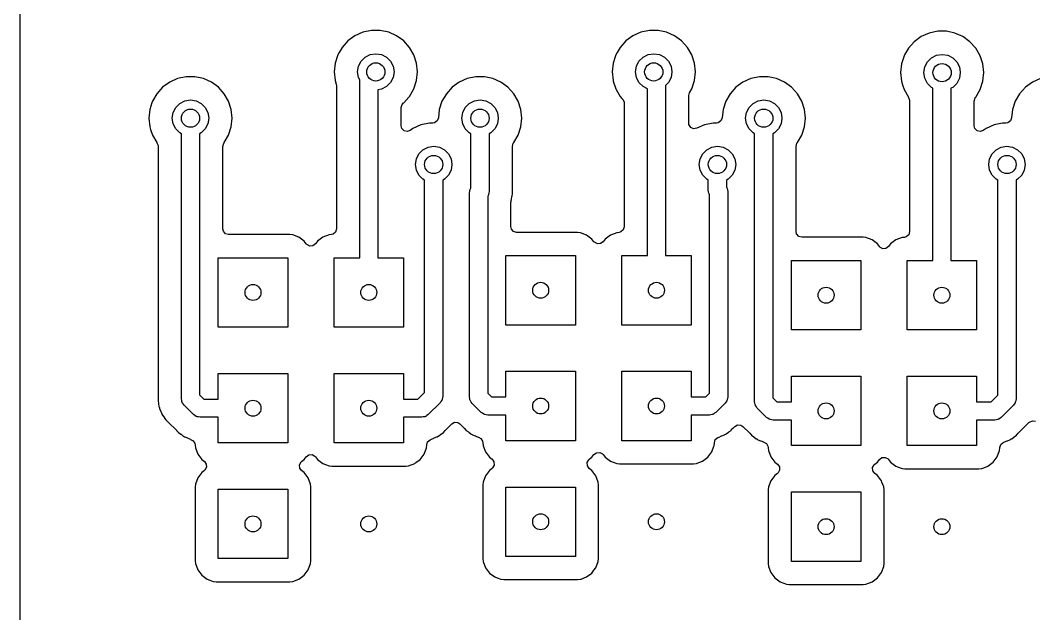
# Model space of a CAD drawing. Extents: x 4.21 to 6.19, y -6.99 to -5.01.
# Drawn here: x 4.213 to 5.088, y -5.898 to -5.385 of the extents above; entities that cross this region are included whole.
import ezdxf

# ---------------------------------------------------------------- set-up
doc = ezdxf.new("R2010")
doc.units = 0
doc.header["$MEASUREMENT"] = 0
doc.layers.add('BLACK', color=7, linetype='CONTINUOUS')

msp = doc.modelspace()

# ---------------------------------------------------------------- linework, layer by layer
at = {"layer": 'BLACK', "linetype": 'CONTINUOUS'}
for p, q in [((4.21297, -5.47), (4.21297, -5.20516)), ((4.50202, -5.39885), (4.49593, -5.40327)), ((4.50889, -5.3958), (4.50202, -5.39885)), ((4.51624, -5.39423), (4.50889, -5.3958)), ((4.52376, -5.39423), (4.51624, -5.39423)), ((4.53111, -5.3958), (4.52376, -5.39423)), ((4.53798, -5.39885), (4.53111, -5.3958)), ((4.54407, -5.40327), (4.53798, -5.39885)), ((4.74202, -5.39885), (4.73593, -5.40327)), ((4.74889, -5.3958), (4.74202, -5.39885)), ((4.75624, -5.39423), (4.74889, -5.3958)), ((4.76376, -5.39423), (4.75624, -5.39423)), ((4.77111, -5.3958), (4.76376, -5.39423)), ((4.77798, -5.39885), (4.77111, -5.3958)), ((4.78407, -5.40327), (4.77798, -5.39885)), ((4.99102, -5.39948), (4.98493, -5.4039)), ((4.99789, -5.39643), (4.99102, -5.39948)), ((5.00524, -5.39486), (4.99789, -5.39643)), ((5.01276, -5.39486), (5.00524, -5.39486)), ((5.02011, -5.39643), (5.01276, -5.39486)), ((5.02698, -5.39948), (5.02011, -5.39643)), ((5.03307, -5.4039), (5.02698, -5.39948)), ((4.49593, -5.40327), (4.4909, -5.40886)), ((4.5491, -5.40886), (4.54407, -5.40327)), ((4.73593, -5.40327), (4.7309, -5.40886)), ((4.7891, -5.40886), (4.78407, -5.40327)), ((4.98493, -5.4039), (4.9799, -5.40949)), ((5.0381, -5.40949), (5.03307, -5.4039)), ((4.48694, -5.416), (4.48482, -5.42252)), ((4.48714, -5.41537), (4.48694, -5.416)), ((4.48836, -5.41327), (4.48714, -5.41537)), ((4.4909, -5.40886), (4.48836, -5.41327)), ((4.4909, -5.40886), (4.4909, -5.40886)), ((4.51074, -5.41726), (4.51513, -5.41502)), ((4.51513, -5.41502), (4.52, -5.41425)), ((4.52, -5.41425), (4.52487, -5.41502)), ((4.52487, -5.41502), (4.52926, -5.41726)), ((4.55286, -5.41537), (4.5491, -5.40886)), ((4.5491, -5.40886), (4.5491, -5.40886)), ((4.5491, -5.40886), (4.5491, -5.40886)), ((4.55518, -5.42252), (4.55286, -5.41537)), ((4.72694, -5.416), (4.72482, -5.42252)), ((4.72714, -5.41537), (4.72694, -5.416)), ((4.72836, -5.41327), (4.72714, -5.41537)), ((4.7309, -5.40886), (4.72836, -5.41327)), ((4.7309, -5.40886), (4.7309, -5.40886)), ((4.75074, -5.41726), (4.75513, -5.41502)), ((4.75513, -5.41502), (4.76, -5.41425)), ((4.76, -5.41425), (4.76487, -5.41502)), ((4.76487, -5.41502), (4.76926, -5.41726)), ((4.79286, -5.41537), (4.7891, -5.40886)), ((4.7891, -5.40886), (4.7891, -5.40886)), ((4.7891, -5.40886), (4.7891, -5.40886)), ((4.79518, -5.42252), (4.79286, -5.41537)), ((4.97614, -5.416), (4.97382, -5.42315)), ((4.97651, -5.41537), (4.97614, -5.416)), ((4.97614, -5.416), (4.97614, -5.416)), ((4.9799, -5.40949), (4.97651, -5.41537)), ((4.9799, -5.40949), (4.9799, -5.40949)), ((4.99974, -5.41789), (5.00413, -5.41565)), ((5.00413, -5.41565), (5.009, -5.41488)), ((5.009, -5.41488), (5.01387, -5.41565)), ((5.01387, -5.41565), (5.01826, -5.41789)), ((5.04186, -5.416), (5.0381, -5.40949)), ((5.0381, -5.40949), (5.0381, -5.40949)), ((5.0381, -5.40949), (5.0381, -5.40949)), ((5.04418, -5.42315), (5.04186, -5.416)), ((4.48482, -5.42252), (4.48404, -5.43)), ((4.50425, -5.43), (4.50502, -5.42513)), ((4.50502, -5.42513), (4.50726, -5.42074)), ((4.50726, -5.42074), (4.51074, -5.41726)), ((4.52926, -5.41726), (4.53274, -5.42074)), ((4.53274, -5.42074), (4.53498, -5.42513)), ((4.53498, -5.42513), (4.53575, -5.43)), ((4.55596, -5.43), (4.55518, -5.42252)), ((4.72482, -5.42252), (4.72404, -5.43)), ((4.74425, -5.43), (4.74502, -5.42513)), ((4.74502, -5.42513), (4.74726, -5.42074)), ((4.74726, -5.42074), (4.75074, -5.41726)), ((4.76926, -5.41726), (4.77274, -5.42074)), ((4.77274, -5.42074), (4.77498, -5.42513)), ((4.77498, -5.42513), (4.77575, -5.43)), ((4.79596, -5.43), (4.79518, -5.42252)), ((4.97382, -5.42315), (4.97304, -5.43063)), ((4.99325, -5.43063), (4.99402, -5.42576)), ((4.99402, -5.42576), (4.99626, -5.42137)), ((4.99626, -5.42137), (4.99974, -5.41789)), ((5.01826, -5.41789), (5.02174, -5.42137)), ((5.02174, -5.42137), (5.02398, -5.42576)), ((5.02398, -5.42576), (5.02475, -5.43063)), ((5.04496, -5.43063), (5.04418, -5.42315)), ((4.35624, -5.43423), (4.34889, -5.4358)), ((4.36376, -5.43423), (4.35624, -5.43423)), ((4.37111, -5.4358), (4.36376, -5.43423)), ((4.48404, -5.43), (4.48482, -5.43748)), ((4.50502, -5.43487), (4.50425, -5.43)), ((4.53575, -5.43), (4.53498, -5.43487)), ((4.55518, -5.43748), (4.55596, -5.43)), ((4.60624, -5.43423), (4.59889, -5.4358)), ((4.61376, -5.43423), (4.60624, -5.43423)), ((4.62111, -5.4358), (4.61376, -5.43423)), ((4.72404, -5.43), (4.72482, -5.43748)), ((4.74502, -5.43487), (4.74425, -5.43)), ((4.77575, -5.43), (4.77498, -5.43487)), ((4.79518, -5.43748), (4.79596, -5.43)), ((4.85124, -5.43423), (4.84389, -5.4358)), ((4.85876, -5.43423), (4.85124, -5.43423)), ((4.86611, -5.4358), (4.85876, -5.43423)), ((4.97304, -5.43063), (4.97382, -5.43811)), ((4.99402, -5.4355), (4.99325, -5.43063)), ((5.02475, -5.43063), (5.02398, -5.4355)), ((5.04418, -5.43811), (5.04496, -5.43063)), ((4.33593, -5.44327), (4.3309, -5.44886)), ((4.34202, -5.43885), (4.33593, -5.44327)), ((4.34889, -5.4358), (4.34202, -5.43885)), ((4.37798, -5.43885), (4.37111, -5.4358)), ((4.38407, -5.44327), (4.37798, -5.43885)), ((4.3891, -5.44886), (4.38407, -5.44327)), ((4.48482, -5.43748), (4.4858, -5.44049)), ((4.4858, -5.44049), (4.48604, -5.44202)), ((4.48604, -5.44202), (4.48604, -5.56569)), ((4.50606, -5.43691), (4.50502, -5.43487)), ((4.50606, -5.5906), (4.50606, -5.43691)), ((4.52926, -5.44274), (4.52487, -5.44498)), ((4.53274, -5.43926), (4.52926, -5.44274)), ((4.53498, -5.43487), (4.53274, -5.43926)), ((4.55286, -5.44463), (4.55518, -5.43748)), ((4.58593, -5.44327), (4.5809, -5.44886)), ((4.59202, -5.43885), (4.58593, -5.44327)), ((4.59889, -5.4358), (4.59202, -5.43885)), ((4.62798, -5.43885), (4.62111, -5.4358)), ((4.63407, -5.44327), (4.62798, -5.43885)), ((4.6391, -5.44886), (4.63407, -5.44327)), ((4.72482, -5.43748), (4.72503, -5.43811)), ((4.72503, -5.43811), (4.72714, -5.44463)), ((4.74726, -5.43926), (4.74502, -5.43487)), ((4.75074, -5.44274), (4.74726, -5.43926)), ((4.75449, -5.44465), (4.75074, -5.44274)), ((4.77274, -5.43926), (4.77024, -5.44176)), ((4.77024, -5.44176), (4.77024, -5.58871)), ((4.77498, -5.43487), (4.77274, -5.43926)), ((4.79286, -5.44463), (4.79518, -5.43748)), ((4.83093, -5.44327), (4.8259, -5.44886)), ((4.83702, -5.43885), (4.83093, -5.44327)), ((4.84389, -5.4358), (4.83702, -5.43885)), ((4.87298, -5.43885), (4.86611, -5.4358)), ((4.87907, -5.44327), (4.87298, -5.43885)), ((4.8841, -5.44886), (4.87907, -5.44327)), ((4.97382, -5.43811), (4.97484, -5.44124)), ((4.97484, -5.44124), (4.97614, -5.44526)), ((4.99626, -5.43989), (4.99402, -5.4355)), ((4.99974, -5.44337), (4.99626, -5.43989)), ((5.00094, -5.44398), (4.99974, -5.44337)), ((5.01826, -5.44337), (5.01669, -5.44417)), ((5.02174, -5.43989), (5.01826, -5.44337)), ((5.02398, -5.4355), (5.02174, -5.43989)), ((5.04186, -5.44526), (5.04418, -5.43811)), ((5.08093, -5.44327), (5.0759, -5.44886)), ((5.08702, -5.43885), (5.08093, -5.44327)), ((5.09389, -5.4358), (5.08702, -5.43885)), ((4.3309, -5.44886), (4.32724, -5.45521)), ((4.3309, -5.44886), (4.3309, -5.44886)), ((4.39286, -5.45537), (4.3891, -5.44886)), ((4.3891, -5.44886), (4.3891, -5.44886)), ((4.3891, -5.44886), (4.3891, -5.44886)), ((4.52487, -5.44498), (4.52181, -5.44546)), ((4.52181, -5.44546), (4.52181, -5.5906)), ((4.54407, -5.45673), (4.54844, -5.45187)), ((4.54844, -5.45187), (4.5491, -5.45114)), ((4.5491, -5.45114), (4.55286, -5.44463)), ((4.5491, -5.45114), (4.5491, -5.45114)), ((4.5491, -5.45114), (4.5491, -5.45114)), ((4.5809, -5.44886), (4.57714, -5.45537)), ((4.5809, -5.44886), (4.5809, -5.44886)), ((4.64286, -5.45537), (4.6391, -5.44886)), ((4.6391, -5.44886), (4.6391, -5.44886)), ((4.6391, -5.44886), (4.6391, -5.44886)), ((4.72714, -5.44463), (4.72751, -5.44526)), ((4.72751, -5.44526), (4.7309, -5.45114)), ((4.7309, -5.45114), (4.73249, -5.4529)), ((4.75449, -5.58871), (4.75449, -5.44465)), ((4.79026, -5.45046), (4.79092, -5.44798)), ((4.79026, -5.47423), (4.79026, -5.45046)), ((4.79092, -5.44798), (4.79286, -5.44463)), ((4.79286, -5.44463), (4.79286, -5.44463)), ((4.79286, -5.44463), (4.79286, -5.44463)), ((4.8259, -5.44886), (4.82214, -5.45537)), ((4.8259, -5.44886), (4.8259, -5.44886)), ((4.88786, -5.45537), (4.8841, -5.44886)), ((4.8841, -5.44886), (4.8841, -5.44886)), ((4.8841, -5.44886), (4.8841, -5.44886)), ((4.97614, -5.44526), (4.97614, -5.44526)), ((4.97614, -5.44526), (4.9799, -5.45177)), ((4.9799, -5.45177), (4.97998, -5.45187)), ((4.97998, -5.45187), (4.98, -5.45194)), ((4.98, -5.45194), (4.98003, -5.45199)), ((4.98003, -5.45199), (4.98002, -5.452)), ((4.98002, -5.452), (4.98092, -5.4545)), ((5.00094, -5.59296), (5.00094, -5.44398)), ((5.01669, -5.44417), (5.01669, -5.59296)), ((5.0375, -5.45253), (5.03799, -5.45189)), ((5.03799, -5.45189), (5.0381, -5.45177)), ((5.0381, -5.45177), (5.04186, -5.44526)), ((5.0759, -5.44886), (5.07214, -5.45537)), ((5.0759, -5.44886), (5.0759, -5.44886)), ((4.3267, -5.45673), (4.32482, -5.46252)), ((4.32714, -5.45537), (4.3267, -5.45673)), ((4.32724, -5.45521), (4.32714, -5.45537)), ((4.34502, -5.46513), (4.34726, -5.46074)), ((4.34726, -5.46074), (4.35074, -5.45726)), ((4.35074, -5.45726), (4.35513, -5.45502)), ((4.35513, -5.45502), (4.36, -5.45425)), ((4.36, -5.45425), (4.36487, -5.45502)), ((4.36487, -5.45502), (4.36926, -5.45726)), ((4.36926, -5.45726), (4.37274, -5.46074)), ((4.37274, -5.46074), (4.37498, -5.46513)), ((4.39518, -5.46252), (4.39286, -5.45537)), ((4.54183, -5.46088), (4.54262, -5.4582)), ((4.54183, -5.47652), (4.54183, -5.46088)), ((4.54262, -5.4582), (4.54388, -5.45686)), ((4.54388, -5.45686), (4.54407, -5.45673)), ((4.57714, -5.45537), (4.57482, -5.46252)), ((4.57714, -5.45537), (4.57714, -5.45537)), ((4.57714, -5.45537), (4.57714, -5.45537)), ((4.59502, -5.46513), (4.59726, -5.46074)), ((4.59726, -5.46074), (4.60074, -5.45726)), ((4.60074, -5.45726), (4.60513, -5.45502)), ((4.60513, -5.45502), (4.61, -5.45425)), ((4.61, -5.45425), (4.61487, -5.45502)), ((4.61487, -5.45502), (4.61926, -5.45726)), ((4.61926, -5.45726), (4.62274, -5.46074)), ((4.62274, -5.46074), (4.62498, -5.46513)), ((4.64518, -5.46252), (4.64286, -5.45537)), ((4.73249, -5.4529), (4.73304, -5.45351)), ((4.73304, -5.45351), (4.73319, -5.45368)), ((4.73319, -5.45368), (4.7344, -5.4562)), ((4.7344, -5.4562), (4.73447, -5.457)), ((4.73447, -5.457), (4.73447, -5.5638)), ((4.82214, -5.45537), (4.81982, -5.46252)), ((4.82214, -5.45537), (4.82214, -5.45537)), ((4.82214, -5.45537), (4.82214, -5.45537)), ((4.84002, -5.46513), (4.84226, -5.46074)), ((4.84226, -5.46074), (4.84574, -5.45726)), ((4.84574, -5.45726), (4.85013, -5.45502)), ((4.85013, -5.45502), (4.855, -5.45425)), ((4.855, -5.45425), (4.85987, -5.45502)), ((4.85987, -5.45502), (4.86426, -5.45726)), ((4.86426, -5.45726), (4.86774, -5.46074)), ((4.86774, -5.46074), (4.86998, -5.46513)), ((4.89018, -5.46252), (4.88786, -5.45537)), ((4.98092, -5.4545), (4.98093, -5.45479)), ((4.98093, -5.45479), (4.98093, -5.56805)), ((5.03671, -5.45521), (5.0375, -5.45253)), ((5.03671, -5.4766), (5.03671, -5.45521)), ((5.07214, -5.45537), (5.06982, -5.46252)), ((5.07214, -5.45537), (5.07214, -5.45537)), ((5.07214, -5.45537), (5.07214, -5.45537)), ((4.32482, -5.46252), (4.32404, -5.47)), ((4.34425, -5.47), (4.34502, -5.46513)), ((4.37498, -5.46513), (4.37575, -5.47)), ((4.39596, -5.47), (4.39518, -5.46252)), ((4.57482, -5.46252), (4.57406, -5.46979)), ((4.59425, -5.47), (4.59502, -5.46513)), ((4.62498, -5.46513), (4.62575, -5.47)), ((4.64596, -5.47), (4.64518, -5.46252)), ((4.81959, -5.46469), (4.81906, -5.46979)), ((4.81982, -5.46252), (4.81959, -5.46469)), ((4.83925, -5.47), (4.84002, -5.46513)), ((4.86998, -5.46513), (4.87075, -5.47)), ((4.89096, -5.47), (4.89018, -5.46252)), ((5.06982, -5.46252), (5.06906, -5.46979)), ((4.21297, -6.12867), (4.21297, -5.47)), ((4.32404, -5.47), (4.32482, -5.47748)), ((4.32482, -5.47748), (4.32555, -5.47971)), ((4.34502, -5.47487), (4.34425, -5.47)), ((4.34726, -5.47926), (4.34502, -5.47487)), ((4.37498, -5.47487), (4.37274, -5.47926)), ((4.37575, -5.47), (4.37498, -5.47487)), ((4.39286, -5.48463), (4.39518, -5.47748)), ((4.39518, -5.47748), (4.39596, -5.47)), ((4.5424, -5.47883), (4.54183, -5.47652)), ((4.55889, -5.4758), (4.55202, -5.47885)), ((4.56624, -5.47423), (4.55889, -5.4758)), ((4.56912, -5.47423), (4.56624, -5.47423)), ((4.5707, -5.47397), (4.56912, -5.47423)), ((4.57299, -5.47238), (4.5707, -5.47397)), ((4.57406, -5.46979), (4.57299, -5.47238)), ((4.59502, -5.47487), (4.59425, -5.47)), ((4.59726, -5.47926), (4.59502, -5.47487)), ((4.62498, -5.47487), (4.62274, -5.47926)), ((4.62575, -5.47), (4.62498, -5.47487)), ((4.64286, -5.48463), (4.64518, -5.47748)), ((4.64518, -5.47748), (4.64596, -5.47)), ((4.79044, -5.47558), (4.79026, -5.47423)), ((4.79193, -5.47794), (4.79044, -5.47558)), ((4.79446, -5.47913), (4.79193, -5.47794)), ((4.80389, -5.4758), (4.79723, -5.47876)), ((4.81124, -5.47423), (4.80389, -5.4758)), ((4.81412, -5.47423), (4.81124, -5.47423)), ((4.8157, -5.47397), (4.81412, -5.47423)), ((4.81799, -5.47238), (4.8157, -5.47397)), ((4.81906, -5.46979), (4.81799, -5.47238)), ((4.84002, -5.47487), (4.83925, -5.47)), ((4.84226, -5.47926), (4.84002, -5.47487)), ((4.86998, -5.47487), (4.86774, -5.47926)), ((4.87075, -5.47), (4.86998, -5.47487)), ((4.88786, -5.48463), (4.89018, -5.47748)), ((4.89018, -5.47748), (4.89096, -5.47)), ((5.03729, -5.47892), (5.03671, -5.4766)), ((5.05389, -5.4758), (5.04702, -5.47885)), ((5.06124, -5.47423), (5.05389, -5.4758)), ((5.06412, -5.47423), (5.06124, -5.47423)), ((5.0657, -5.47397), (5.06412, -5.47423)), ((5.06799, -5.47238), (5.0657, -5.47397)), ((5.06906, -5.46979), (5.06799, -5.47238)), ((4.32555, -5.47971), (4.32714, -5.48463)), ((4.32714, -5.48463), (4.32715, -5.48463)), ((4.32715, -5.48463), (4.3309, -5.49114)), ((4.35074, -5.48274), (4.34726, -5.47926)), ((4.35213, -5.48344), (4.35074, -5.48274)), ((4.35213, -5.49227), (4.35213, -5.48344)), ((4.36926, -5.48274), (4.36787, -5.48344)), ((4.36787, -5.48344), (4.36787, -5.49227)), ((4.37274, -5.47926), (4.36926, -5.48274)), ((4.3891, -5.49114), (4.39286, -5.48463)), ((4.54435, -5.48084), (4.5424, -5.47883)), ((4.54707, -5.48147), (4.54435, -5.48084)), ((4.54971, -5.48053), (4.54707, -5.48147)), ((4.55202, -5.47885), (4.54971, -5.48053)), ((4.60074, -5.48274), (4.59726, -5.47926)), ((4.60213, -5.48344), (4.60074, -5.48274)), ((4.60213, -5.49227), (4.60213, -5.48344)), ((4.61926, -5.48274), (4.61787, -5.48344)), ((4.61787, -5.48344), (4.61787, -5.49227)), ((4.62274, -5.47926), (4.61926, -5.48274)), ((4.6391, -5.49114), (4.64286, -5.48463)), ((4.79723, -5.47876), (4.79446, -5.47913)), ((4.84574, -5.48274), (4.84226, -5.47926)), ((4.84713, -5.48344), (4.84574, -5.48274)), ((4.84713, -5.49227), (4.84713, -5.48344)), ((4.86426, -5.48274), (4.86287, -5.48344)), ((4.86287, -5.48344), (4.86287, -5.49227)), ((4.86774, -5.47926), (4.86426, -5.48274)), ((4.8841, -5.49114), (4.88786, -5.48463)), ((5.03923, -5.48092), (5.03729, -5.47892)), ((5.04196, -5.48156), (5.03923, -5.48092)), ((5.04459, -5.48062), (5.04196, -5.48156)), ((5.04702, -5.47885), (5.04459, -5.48062)), ((4.3309, -5.49114), (4.33106, -5.49135)), ((4.33106, -5.49135), (4.33099, -5.4914)), ((4.33099, -5.4914), (4.33204, -5.49358)), ((4.33204, -5.49358), (4.33211, -5.49438)), ((4.33211, -5.49438), (4.33211, -5.71142)), ((4.35213, -5.71241), (4.35213, -5.49227)), ((4.36787, -5.49227), (4.36787, -5.70915)), ((4.38789, -5.49438), (4.38868, -5.4917)), ((4.38789, -5.56562), (4.38789, -5.49438)), ((4.38868, -5.4917), (4.38895, -5.49135)), ((4.38894, -5.49135), (4.3891, -5.49114)), ((4.38895, -5.49135), (4.38894, -5.49135)), ((4.3891, -5.49114), (4.3891, -5.49114)), ((4.56074, -5.49726), (4.56513, -5.49502)), ((4.56513, -5.49502), (4.57, -5.49425)), ((4.57, -5.49425), (4.57487, -5.49502)), ((4.57487, -5.49502), (4.57926, -5.49726)), ((4.60213, -5.53051), (4.60213, -5.49227)), ((4.61787, -5.49227), (4.61787, -5.53327)), ((4.63789, -5.49438), (4.63868, -5.4917)), ((4.63789, -5.53228), (4.63789, -5.49438)), ((4.63868, -5.4917), (4.63895, -5.49135)), ((4.63894, -5.49135), (4.6391, -5.49114)), ((4.63895, -5.49135), (4.63894, -5.49135)), ((4.6391, -5.49114), (4.6391, -5.49114)), ((4.80574, -5.49726), (4.81013, -5.49502)), ((4.81013, -5.49502), (4.815, -5.49425)), ((4.815, -5.49425), (4.81987, -5.49502)), ((4.81987, -5.49502), (4.82426, -5.49726)), ((4.84713, -5.71489), (4.84713, -5.49227)), ((4.86287, -5.49227), (4.86287, -5.71163)), ((4.88289, -5.49438), (4.88368, -5.4917)), ((4.88289, -5.56798), (4.88289, -5.49438)), ((4.88368, -5.4917), (4.88395, -5.49135)), ((4.88394, -5.49135), (4.8841, -5.49114)), ((4.88395, -5.49135), (4.88394, -5.49135)), ((4.8841, -5.49114), (4.8841, -5.49114)), ((5.05574, -5.49726), (5.06013, -5.49502)), ((5.06013, -5.49502), (5.065, -5.49425)), ((5.065, -5.49425), (5.06987, -5.49502)), ((5.06987, -5.49502), (5.07426, -5.49726)), ((4.55502, -5.50513), (4.55726, -5.50074)), ((4.55726, -5.50074), (4.56074, -5.49726)), ((4.57926, -5.49726), (4.58274, -5.50074)), ((4.58274, -5.50074), (4.58498, -5.50513)), ((4.80002, -5.50513), (4.80226, -5.50074)), ((4.80226, -5.50074), (4.80574, -5.49726)), ((4.82426, -5.49726), (4.82774, -5.50074)), ((4.82774, -5.50074), (4.82998, -5.50513)), ((5.05002, -5.50513), (5.05226, -5.50074)), ((5.05226, -5.50074), (5.05574, -5.49726)), ((5.07426, -5.49726), (5.07774, -5.50074)), ((5.07774, -5.50074), (5.07998, -5.50513)), ((4.55425, -5.51), (4.55502, -5.50513)), ((4.55502, -5.51487), (4.55425, -5.51)), ((4.58498, -5.50513), (4.58575, -5.51)), ((4.58575, -5.51), (4.58498, -5.51487)), ((4.79925, -5.51), (4.80002, -5.50513)), ((4.80002, -5.51487), (4.79925, -5.51)), ((4.82998, -5.50513), (4.83075, -5.51)), ((4.83075, -5.51), (4.82998, -5.51487)), ((5.04925, -5.51), (5.05002, -5.50513)), ((5.05002, -5.51487), (5.04925, -5.51)), ((5.07998, -5.50513), (5.08075, -5.51)), ((5.08075, -5.51), (5.07998, -5.51487)), ((4.55726, -5.51926), (4.55502, -5.51487)), ((4.56074, -5.52274), (4.55726, -5.51926)), ((4.58274, -5.51926), (4.57926, -5.52274)), ((4.58498, -5.51487), (4.58274, -5.51926)), ((4.80226, -5.51926), (4.80002, -5.51487)), ((4.80574, -5.52274), (4.80226, -5.51926)), ((4.82774, -5.51926), (4.82426, -5.52274)), ((4.82998, -5.51487), (4.82774, -5.51926)), ((5.05226, -5.51926), (5.05002, -5.51487)), ((5.05574, -5.52274), (5.05226, -5.51926)), ((5.07774, -5.51926), (5.07426, -5.52274)), ((5.07998, -5.51487), (5.07774, -5.51926)), ((4.56213, -5.52344), (4.56074, -5.52274)), ((4.56213, -5.53227), (4.56213, -5.52344)), ((4.57926, -5.52274), (4.57787, -5.52344)), ((4.57787, -5.52344), (4.57787, -5.53227)), ((4.60165, -5.53111), (4.60213, -5.53051)), ((4.80713, -5.52344), (4.80574, -5.52274)), ((4.80713, -5.53227), (4.80713, -5.52344)), ((4.82426, -5.52274), (4.82287, -5.52344)), ((4.82287, -5.52344), (4.82287, -5.52958)), ((4.82287, -5.52958), (4.82309, -5.52985)), ((4.82309, -5.52985), (4.82319, -5.53029)), ((4.82319, -5.53029), (4.82343, -5.53067)), ((4.82343, -5.53067), (4.82358, -5.53198)), ((5.05713, -5.52344), (5.05574, -5.52274)), ((5.05713, -5.53227), (5.05713, -5.52344)), ((5.07426, -5.52274), (5.07287, -5.52344)), ((5.07287, -5.52344), (5.07287, -5.53227)), ((4.56213, -5.70702), (4.56213, -5.53227)), ((4.57787, -5.53227), (4.57787, -5.71028)), ((4.60087, -5.53453), (4.60116, -5.53324)), ((4.60087, -5.71084), (4.60087, -5.53453)), ((4.60116, -5.53324), (4.60131, -5.53193)), ((4.60131, -5.53193), (4.60155, -5.53155)), ((4.60155, -5.53155), (4.60165, -5.53111)), ((4.61709, -5.53668), (4.61661, -5.53729)), ((4.61661, -5.53729), (4.61661, -5.70757)), ((4.61719, -5.53625), (4.61709, -5.53668)), ((4.61743, -5.53587), (4.61719, -5.53625)), ((4.61758, -5.53456), (4.61743, -5.53587)), ((4.61787, -5.53327), (4.61758, -5.53456)), ((4.63728, -5.53999), (4.63757, -5.53761)), ((4.63757, -5.53761), (4.63762, -5.53732)), ((4.63762, -5.53732), (4.63805, -5.53496)), ((4.6379, -5.53257), (4.63789, -5.53228)), ((4.63805, -5.53496), (4.6379, -5.53257)), ((4.80742, -5.53356), (4.80713, -5.53227)), ((4.80757, -5.53487), (4.80742, -5.53356)), ((4.80781, -5.53525), (4.80757, -5.53487)), ((4.80791, -5.53569), (4.80781, -5.53525)), ((4.80813, -5.53596), (4.80791, -5.53569)), ((4.80813, -5.70756), (4.80813, -5.53596)), ((4.82358, -5.53198), (4.82387, -5.53327)), ((4.82387, -5.53327), (4.82387, -5.71082)), ((5.05713, -5.70927), (5.05713, -5.53227)), ((5.07287, -5.53227), (5.07287, -5.71253)), ((4.63663, -5.543), (4.6368, -5.54193)), ((4.63663, -5.56373), (4.63663, -5.543)), ((4.63677, -5.54192), (4.63683, -5.54163)), ((4.6368, -5.54193), (4.63677, -5.54192)), ((4.63683, -5.54163), (4.6369, -5.54123)), ((4.63683, -5.54163), (4.63683, -5.54163)), ((4.6369, -5.54123), (4.63714, -5.54037)), ((4.63714, -5.54037), (4.63728, -5.53999)), ((4.38834, -5.56768), (4.38789, -5.56562)), ((4.48604, -5.56569), (4.48526, -5.56837)), ((4.63708, -5.56579), (4.63663, -5.56373)), ((4.63891, -5.5679), (4.63708, -5.56579)), ((4.73447, -5.5638), (4.73368, -5.56648)), ((4.39017, -5.56979), (4.38834, -5.56768)), ((4.39285, -5.57058), (4.39017, -5.56979)), ((4.44585, -5.57058), (4.39285, -5.57058)), ((4.44824, -5.57084), (4.44585, -5.57058)), ((4.44585, -5.57058), (4.44585, -5.57058)), ((4.45363, -5.57285), (4.44824, -5.57084)), ((4.44824, -5.57084), (4.44824, -5.57084)), ((4.45824, -5.5763), (4.45363, -5.57285)), ((4.45363, -5.57285), (4.45363, -5.57285)), ((4.47424, -5.57285), (4.46964, -5.5763)), ((4.47964, -5.57084), (4.47424, -5.57285)), ((4.47424, -5.57285), (4.47424, -5.57285)), ((4.48161, -5.57062), (4.47964, -5.57084)), ((4.47964, -5.57084), (4.47964, -5.57084)), ((4.48314, -5.5702), (4.48161, -5.57062)), ((4.48526, -5.56837), (4.48314, -5.5702)), ((4.64159, -5.56869), (4.63891, -5.5679)), ((4.69428, -5.56869), (4.64159, -5.56869)), ((4.69666, -5.56895), (4.69428, -5.56869)), ((4.69428, -5.56869), (4.69428, -5.56869)), ((4.70206, -5.57096), (4.69666, -5.56895)), ((4.69666, -5.56895), (4.69666, -5.56895)), ((4.70666, -5.57441), (4.70206, -5.57096)), ((4.70206, -5.57096), (4.70206, -5.57096)), ((4.70839, -5.57672), (4.70666, -5.57441)), ((4.71806, -5.57441), (4.71633, -5.57672)), ((4.72267, -5.57096), (4.71806, -5.57441)), ((4.72806, -5.56895), (4.72267, -5.57096)), ((4.72267, -5.57096), (4.72267, -5.57096)), ((4.73004, -5.56873), (4.72806, -5.56895)), ((4.72806, -5.56895), (4.72806, -5.56895)), ((4.73157, -5.56831), (4.73004, -5.56873)), ((4.73368, -5.56648), (4.73157, -5.56831)), ((4.88334, -5.57004), (4.88289, -5.56798)), ((4.88517, -5.57215), (4.88334, -5.57004)), ((4.88785, -5.57294), (4.88517, -5.57215)), ((4.94073, -5.57294), (4.88785, -5.57294)), ((4.94312, -5.5732), (4.94073, -5.57294)), ((4.94073, -5.57294), (4.94073, -5.57294)), ((4.94851, -5.57521), (4.94312, -5.5732)), ((4.94312, -5.5732), (4.94312, -5.5732)), ((4.97452, -5.5732), (4.96913, -5.57521)), ((4.97649, -5.57299), (4.97452, -5.5732)), ((4.97452, -5.5732), (4.97452, -5.5732)), ((4.97803, -5.57257), (4.97649, -5.57299)), ((4.98014, -5.57074), (4.97803, -5.57257)), ((4.98093, -5.56805), (4.98014, -5.57074)), ((4.45997, -5.5786), (4.45824, -5.5763)), ((4.46043, -5.57914), (4.45997, -5.5786)), ((4.46288, -5.58048), (4.46043, -5.57914)), ((4.46567, -5.58028), (4.46288, -5.58048)), ((4.46791, -5.5786), (4.46567, -5.58028)), ((4.46964, -5.5763), (4.46791, -5.5786)), ((4.70885, -5.57725), (4.70839, -5.57672)), ((4.71131, -5.57859), (4.70885, -5.57725)), ((4.7141, -5.57839), (4.71131, -5.57859)), ((4.71633, -5.57672), (4.7141, -5.57839)), ((4.95312, -5.57866), (4.94851, -5.57521)), ((4.94851, -5.57521), (4.94851, -5.57521)), ((4.95485, -5.58097), (4.95312, -5.57866)), ((4.95531, -5.5815), (4.95485, -5.58097)), ((4.95776, -5.58284), (4.95531, -5.5815)), ((4.96055, -5.58264), (4.95776, -5.58284)), ((4.96279, -5.58097), (4.96055, -5.58264)), ((4.96452, -5.57866), (4.96279, -5.58097)), ((4.96913, -5.57521), (4.96452, -5.57866)), ((4.96913, -5.57521), (4.96913, -5.57521)), ((4.38394, -5.6506), (4.38394, -5.5906)), ((4.38394, -5.5906), (4.44394, -5.5906)), ((4.44394, -5.5906), (4.44394, -5.6506)), ((4.48394, -5.6506), (4.48394, -5.5906)), ((4.48394, -5.5906), (4.50606, -5.5906)), ((4.52181, -5.5906), (4.54394, -5.5906)), ((4.54394, -5.5906), (4.54394, -5.6506)), ((4.63236, -5.64871), (4.63236, -5.58871)), ((4.63236, -5.58871), (4.69236, -5.58871)), ((4.69236, -5.58871), (4.69236, -5.64871)), ((4.73236, -5.64871), (4.73236, -5.58871)), ((4.73236, -5.58871), (4.75449, -5.58871)), ((4.77024, -5.58871), (4.79236, -5.58871)), ((4.79236, -5.58871), (4.79236, -5.64871)), ((4.87882, -5.65296), (4.87882, -5.59296)), ((4.87882, -5.59296), (4.93882, -5.59296)), ((4.93882, -5.59296), (4.93882, -5.65296)), ((4.97882, -5.65296), (4.97882, -5.59296)), ((4.97882, -5.59296), (5.00094, -5.59296)), ((5.01669, -5.59296), (5.03882, -5.59296)), ((5.03882, -5.59296), (5.03882, -5.65296)), ((4.44394, -5.6506), (4.38394, -5.6506)), ((4.54394, -5.6506), (4.48394, -5.6506)), ((4.69236, -5.64871), (4.63236, -5.64871)), ((4.79236, -5.64871), (4.73236, -5.64871)), ((4.93882, -5.65296), (4.87882, -5.65296)), ((5.03882, -5.65296), (4.97882, -5.65296)), ((4.38394, -5.71273), (4.38394, -5.6906)), ((4.38394, -5.6906), (4.44394, -5.6906)), ((4.44394, -5.6906), (4.44394, -5.7506)), ((4.48394, -5.7506), (4.48394, -5.6906)), ((4.48394, -5.6906), (4.54394, -5.6906)), ((4.54394, -5.6906), (4.54394, -5.71273)), ((4.63236, -5.71084), (4.63236, -5.68871)), ((4.63236, -5.68871), (4.69236, -5.68871)), ((4.69236, -5.68871), (4.69236, -5.74871)), ((4.73236, -5.74871), (4.73236, -5.68871)), ((4.73236, -5.68871), (4.79236, -5.68871)), ((4.79236, -5.68871), (4.79236, -5.71084)), ((4.87882, -5.71509), (4.87882, -5.69296)), ((4.87882, -5.69296), (4.93882, -5.69296)), ((4.93882, -5.69296), (4.93882, -5.75296)), ((4.97882, -5.75296), (4.97882, -5.69296)), ((4.97882, -5.69296), (5.03882, -5.69296)), ((5.03882, -5.69296), (5.03882, -5.71509)), ((4.3321, -5.71172), (4.33195, -5.71411)), ((4.33195, -5.71411), (4.33238, -5.71646)), ((4.33211, -5.71142), (4.3321, -5.71172)), ((4.35242, -5.7137), (4.35213, -5.71241)), ((4.35257, -5.71501), (4.35242, -5.7137)), ((4.36787, -5.70915), (4.37145, -5.71273)), ((4.37145, -5.71273), (4.38394, -5.71273)), ((4.54394, -5.71273), (4.55642, -5.71273)), ((4.55642, -5.71273), (4.56213, -5.70702)), ((4.57627, -5.71473), (4.57557, -5.71585)), ((4.57709, -5.7137), (4.57627, -5.71473)), ((4.57719, -5.71326), (4.57709, -5.7137)), ((4.57743, -5.71288), (4.57719, -5.71326)), ((4.57758, -5.71157), (4.57743, -5.71288)), ((4.57787, -5.71028), (4.57758, -5.71157)), ((4.60116, -5.71212), (4.60087, -5.71084)), ((4.60131, -5.71344), (4.60116, -5.71212)), ((4.60155, -5.71382), (4.60131, -5.71344)), ((4.60165, -5.71425), (4.60155, -5.71382)), ((4.60247, -5.71528), (4.60165, -5.71425)), ((4.61661, -5.70757), (4.61988, -5.71084)), ((4.61988, -5.71084), (4.63236, -5.71084)), ((4.79236, -5.71084), (4.80485, -5.71084)), ((4.80485, -5.71084), (4.80813, -5.70756)), ((4.82309, -5.71424), (4.82227, -5.71527)), ((4.82319, -5.7138), (4.82309, -5.71424)), ((4.82343, -5.71342), (4.82319, -5.7138)), ((4.82358, -5.71211), (4.82343, -5.71342)), ((4.82387, -5.71082), (4.82358, -5.71211)), ((4.86287, -5.71163), (4.86633, -5.71509)), ((5.05131, -5.71509), (5.05713, -5.70927)), ((5.07258, -5.71382), (5.07243, -5.71513)), ((5.07287, -5.71253), (5.07258, -5.71382)), ((4.33238, -5.71646), (4.33243, -5.71676)), ((4.33243, -5.71676), (4.33272, -5.71913)), ((4.33272, -5.71913), (4.33272, -5.71913)), ((4.33272, -5.71913), (4.33286, -5.71951)), ((4.33286, -5.71951), (4.3331, -5.72037)), ((4.3331, -5.72037), (4.33317, -5.72077)), ((4.33317, -5.72077), (4.33416, -5.72295)), ((4.33416, -5.72295), (4.33427, -5.72323)), ((4.33427, -5.72323), (4.33461, -5.72412)), ((4.35281, -5.71539), (4.35257, -5.71501)), ((4.35291, -5.71583), (4.35281, -5.71539)), ((4.35373, -5.71686), (4.35291, -5.71583)), ((4.35443, -5.71798), (4.35373, -5.71686)), ((4.36262, -5.72617), (4.35443, -5.71798)), ((4.57557, -5.71585), (4.56525, -5.72617)), ((4.60317, -5.7164), (4.60247, -5.71528)), ((4.61105, -5.72428), (4.60317, -5.7164)), ((4.82157, -5.71639), (4.81368, -5.72428)), ((4.82227, -5.71527), (4.82157, -5.71639)), ((4.84742, -5.71618), (4.84713, -5.71489)), ((4.84757, -5.71749), (4.84742, -5.71618)), ((4.84781, -5.71787), (4.84757, -5.71749)), ((4.84791, -5.71831), (4.84781, -5.71787)), ((4.84873, -5.71934), (4.84791, -5.71831)), ((4.84943, -5.72046), (4.84873, -5.71934)), ((4.8575, -5.72853), (4.84943, -5.72046)), ((4.86633, -5.71509), (4.87882, -5.71509)), ((5.03882, -5.71509), (5.05131, -5.71509)), ((5.07057, -5.7181), (5.06013, -5.72853)), ((5.07127, -5.71698), (5.07057, -5.7181)), ((5.07209, -5.71594), (5.07127, -5.71698)), ((5.07219, -5.71551), (5.07209, -5.71594)), ((5.07243, -5.71513), (5.07219, -5.71551)), ((4.33461, -5.72412), (4.33512, -5.72547)), ((4.33512, -5.72547), (4.33535, -5.7258)), ((4.33535, -5.7258), (4.33579, -5.72658)), ((4.33579, -5.72658), (4.33595, -5.72695)), ((4.33595, -5.72695), (4.33595, -5.72695)), ((4.33595, -5.72695), (4.33743, -5.72883)), ((4.33743, -5.72883), (4.33761, -5.72907)), ((4.33761, -5.72907), (4.33871, -5.73067)), ((4.33871, -5.73067), (4.33897, -5.73104)), ((4.33897, -5.73104), (4.34076, -5.73263)), ((4.36374, -5.72687), (4.36262, -5.72617)), ((4.36477, -5.72769), (4.36374, -5.72687)), ((4.36521, -5.72779), (4.36477, -5.72769)), ((4.36559, -5.72803), (4.36521, -5.72779)), ((4.3669, -5.72818), (4.36559, -5.72803)), ((4.36819, -5.72847), (4.3669, -5.72818)), ((4.38394, -5.72847), (4.36819, -5.72847)), ((4.38394, -5.7506), (4.38394, -5.72847)), ((4.55969, -5.72847), (4.54394, -5.72847)), ((4.54394, -5.72847), (4.54394, -5.7506)), ((4.56097, -5.72818), (4.55969, -5.72847)), ((4.56229, -5.72803), (4.56097, -5.72818)), ((4.56266, -5.72779), (4.56229, -5.72803)), ((4.5631, -5.72769), (4.56266, -5.72779)), ((4.56413, -5.72687), (4.5631, -5.72769)), ((4.56525, -5.72617), (4.56413, -5.72687)), ((4.61216, -5.72498), (4.61105, -5.72428)), ((4.6132, -5.7258), (4.61216, -5.72498)), ((4.61363, -5.7259), (4.6132, -5.7258)), ((4.61401, -5.72614), (4.61363, -5.7259)), ((4.61533, -5.72629), (4.61401, -5.72614)), ((4.61661, -5.72658), (4.61533, -5.72629)), ((4.63236, -5.72658), (4.61661, -5.72658)), ((4.63236, -5.74871), (4.63236, -5.72658)), ((4.80811, -5.72658), (4.79236, -5.72658)), ((4.79236, -5.72658), (4.79236, -5.74871)), ((4.8094, -5.72629), (4.80811, -5.72658)), ((4.81071, -5.72614), (4.8094, -5.72629)), ((4.81109, -5.7259), (4.81071, -5.72614)), ((4.81153, -5.7258), (4.81109, -5.7259)), ((4.81256, -5.72498), (4.81153, -5.7258)), ((4.81368, -5.72428), (4.81256, -5.72498)), ((4.85862, -5.72923), (4.8575, -5.72853)), ((4.85965, -5.73006), (4.85862, -5.72923)), ((4.86009, -5.73016), (4.85965, -5.73006)), ((4.86047, -5.73039), (4.86009, -5.73016)), ((4.86178, -5.73054), (4.86047, -5.73039)), ((4.86307, -5.73084), (4.86178, -5.73054)), ((4.87882, -5.73084), (4.86307, -5.73084)), ((4.87882, -5.75296), (4.87882, -5.73084)), ((5.05457, -5.73084), (5.03882, -5.73084)), ((5.03882, -5.73084), (5.03882, -5.75296)), ((5.05585, -5.73054), (5.05457, -5.73084)), ((5.05717, -5.73039), (5.05585, -5.73054)), ((5.05755, -5.73016), (5.05717, -5.73039)), ((5.05798, -5.73006), (5.05755, -5.73016)), ((5.05902, -5.72923), (5.05798, -5.73006)), ((5.06013, -5.72853), (5.05902, -5.72923)), ((5.08444, -5.73257), (5.08697, -5.73138)), ((5.08697, -5.73138), (5.08974, -5.73175)), ((4.34076, -5.73263), (4.34098, -5.73284)), ((4.34098, -5.73284), (4.34776, -5.73962)), ((4.34776, -5.73962), (4.34797, -5.73984)), ((4.34797, -5.73984), (4.34956, -5.74163)), ((4.57832, -5.74163), (4.57991, -5.73984)), ((4.57991, -5.73984), (4.58011, -5.73962)), ((4.58011, -5.73962), (4.58559, -5.73415)), ((4.58559, -5.73415), (4.58804, -5.73281)), ((4.58804, -5.73281), (4.59083, -5.733)), ((4.59083, -5.733), (4.5926, -5.73415)), ((4.5926, -5.73415), (4.59619, -5.73773)), ((4.59619, -5.73773), (4.59639, -5.73795)), ((4.59639, -5.73795), (4.59798, -5.73974)), ((4.59798, -5.73974), (4.59798, -5.73974)), ((4.59798, -5.73974), (4.59995, -5.7411)), ((4.82477, -5.7411), (4.82674, -5.73974)), ((4.82674, -5.73974), (4.82676, -5.73973)), ((4.82676, -5.73973), (4.82688, -5.73958)), ((4.82688, -5.73958), (4.82833, -5.73795)), ((4.82833, -5.73795), (4.82854, -5.73773)), ((4.82854, -5.73773), (4.82996, -5.73631)), ((4.82996, -5.73631), (4.83241, -5.73497)), ((4.83241, -5.73497), (4.8352, -5.73517)), ((4.8352, -5.73517), (4.83697, -5.73631)), ((4.83697, -5.73631), (4.84264, -5.74198)), ((5.07499, -5.74198), (5.08402, -5.73295)), ((5.08402, -5.73295), (5.08424, -5.73275)), ((5.08424, -5.73275), (5.08444, -5.73257)), ((4.34956, -5.74163), (4.35153, -5.74299)), ((4.35153, -5.74299), (4.35177, -5.74317)), ((4.35177, -5.74317), (4.35365, -5.74465)), ((4.35365, -5.74465), (4.35365, -5.74465)), ((4.35365, -5.74465), (4.35365, -5.74465)), ((4.35365, -5.74465), (4.35402, -5.74481)), ((4.35402, -5.74481), (4.3548, -5.74525)), ((4.3548, -5.74525), (4.35513, -5.74548)), ((4.35513, -5.74548), (4.35737, -5.74633)), ((4.35737, -5.74633), (4.35765, -5.74644)), ((4.35765, -5.74644), (4.35921, -5.74715)), ((4.35921, -5.74715), (4.35983, -5.74743)), ((4.35983, -5.74743), (4.35983, -5.74743)), ((4.35983, -5.74743), (4.35983, -5.74743)), ((4.35983, -5.74743), (4.35985, -5.74743)), ((4.35985, -5.74743), (4.35986, -5.74744)), ((4.35986, -5.74744), (4.36012, -5.74751)), ((4.36012, -5.74751), (4.3601, -5.74756)), ((4.3601, -5.74756), (4.36235, -5.74869)), ((4.36235, -5.74869), (4.36377, -5.75109)), ((4.56396, -5.75231), (4.56474, -5.74963)), ((4.56474, -5.74963), (4.56686, -5.7478)), ((4.56686, -5.7478), (4.56802, -5.74743)), ((4.56802, -5.74743), (4.56803, -5.74743)), ((4.56803, -5.74743), (4.56804, -5.74743)), ((4.56804, -5.74743), (4.57023, -5.74644)), ((4.57023, -5.74644), (4.5705, -5.74633)), ((4.5705, -5.74633), (4.57274, -5.74548)), ((4.57274, -5.74548), (4.57307, -5.74525)), ((4.57307, -5.74525), (4.57386, -5.74481)), ((4.57386, -5.74481), (4.57422, -5.74465)), ((4.57422, -5.74465), (4.57611, -5.74317)), ((4.57611, -5.74317), (4.57635, -5.74299)), ((4.57635, -5.74299), (4.57832, -5.74163)), ((4.59995, -5.7411), (4.60019, -5.74128)), ((4.60019, -5.74128), (4.60208, -5.74276)), ((4.60208, -5.74276), (4.60244, -5.74292)), ((4.60244, -5.74292), (4.60323, -5.74336)), ((4.60323, -5.74336), (4.60356, -5.74359)), ((4.60356, -5.74359), (4.60356, -5.74359)), ((4.60356, -5.74359), (4.60356, -5.74359)), ((4.60356, -5.74359), (4.60356, -5.74359)), ((4.60356, -5.74359), (4.60356, -5.74359)), ((4.60356, -5.74359), (4.60579, -5.74444)), ((4.60579, -5.74444), (4.60607, -5.74455)), ((4.60607, -5.74455), (4.60635, -5.74468)), ((4.60635, -5.74468), (4.60825, -5.74554)), ((4.60825, -5.74554), (4.60828, -5.74554)), ((4.60828, -5.74554), (4.60829, -5.74555)), ((4.60829, -5.74555), (4.60854, -5.74563)), ((4.60854, -5.74563), (4.60853, -5.74567)), ((4.60853, -5.74567), (4.61077, -5.7468)), ((4.61077, -5.7468), (4.61219, -5.74921)), ((4.61219, -5.74921), (4.61234, -5.75042)), ((4.69236, -5.74871), (4.63236, -5.74871)), ((4.79236, -5.74871), (4.73236, -5.74871)), ((4.81238, -5.75042), (4.81317, -5.74774)), ((4.81317, -5.74774), (4.81528, -5.74591)), ((4.81528, -5.74591), (4.81645, -5.74554)), ((4.81645, -5.74554), (4.81645, -5.74554)), ((4.81645, -5.74554), (4.81647, -5.74554)), ((4.81647, -5.74554), (4.81865, -5.74455)), ((4.81865, -5.74455), (4.81893, -5.74444)), ((4.81893, -5.74444), (4.82117, -5.74359)), ((4.82117, -5.74359), (4.8215, -5.74336)), ((4.8215, -5.74336), (4.82228, -5.74292)), ((4.82228, -5.74292), (4.82265, -5.74276)), ((4.82265, -5.74276), (4.82453, -5.74128)), ((4.82453, -5.74128), (4.82477, -5.7411)), ((4.84264, -5.74198), (4.84285, -5.7422)), ((4.84285, -5.7422), (4.84444, -5.74399)), ((4.84444, -5.74399), (4.84444, -5.74399)), ((4.84444, -5.74399), (4.84641, -5.74535)), ((4.84641, -5.74535), (4.84665, -5.74553)), ((4.84665, -5.74553), (4.84853, -5.74701)), ((4.84853, -5.74701), (4.8489, -5.74717)), ((4.8489, -5.74717), (4.84968, -5.74761)), ((4.84968, -5.74761), (4.85001, -5.74784)), ((4.85001, -5.74784), (4.85001, -5.74784)), ((4.85001, -5.74784), (4.85001, -5.74784)), ((4.85001, -5.74784), (4.85001, -5.74784)), ((4.85001, -5.74784), (4.85001, -5.74784)), ((4.85001, -5.74784), (4.85225, -5.74869)), ((4.85225, -5.74869), (4.85253, -5.7488)), ((4.85253, -5.7488), (4.85471, -5.74979)), ((4.85471, -5.74979), (4.85473, -5.74979)), ((4.85473, -5.74979), (4.85475, -5.7498)), ((4.85475, -5.7498), (4.855, -5.74988)), ((5.06174, -5.75016), (5.06291, -5.74979)), ((5.06291, -5.74979), (5.06291, -5.74979)), ((5.06291, -5.74979), (5.06293, -5.74979)), ((5.06293, -5.74979), (5.06511, -5.7488)), ((5.06511, -5.7488), (5.06539, -5.74869)), ((5.06539, -5.74869), (5.06762, -5.74784)), ((5.06762, -5.74784), (5.06796, -5.74761)), ((5.06796, -5.74761), (5.06874, -5.74717)), ((5.06874, -5.74717), (5.0691, -5.74701)), ((5.0691, -5.74701), (5.07099, -5.74553)), ((5.07099, -5.74553), (5.07123, -5.74535)), ((5.07123, -5.74535), (5.0732, -5.74399)), ((5.0732, -5.74399), (5.07479, -5.7422)), ((5.07479, -5.7422), (5.07499, -5.74198)), ((4.36377, -5.75109), (4.36392, -5.75231)), ((4.36392, -5.75231), (4.36392, -5.75251)), ((4.36392, -5.75251), (4.36417, -5.7549)), ((4.36417, -5.7549), (4.36417, -5.7549)), ((4.36417, -5.7549), (4.36619, -5.76029)), ((4.44394, -5.7506), (4.38394, -5.7506)), ((4.54394, -5.7506), (4.48394, -5.7506)), ((4.56169, -5.76029), (4.5637, -5.7549)), ((4.5637, -5.75488), (4.56396, -5.75251)), ((4.5637, -5.7549), (4.5637, -5.75488)), ((4.56396, -5.75251), (4.56396, -5.75231)), ((4.56396, -5.75251), (4.56396, -5.75251)), ((4.61234, -5.75042), (4.61234, -5.75062)), ((4.61234, -5.75062), (4.6126, -5.75301)), ((4.6126, -5.75301), (4.6126, -5.75301)), ((4.6126, -5.75301), (4.61461, -5.7584)), ((4.61461, -5.7584), (4.61461, -5.7584)), ((4.61461, -5.7584), (4.61806, -5.76301)), ((4.80666, -5.76301), (4.81011, -5.7584)), ((4.81011, -5.7584), (4.81196, -5.75346)), ((4.81011, -5.7584), (4.81011, -5.7584)), ((4.81011, -5.7584), (4.81011, -5.7584)), ((4.81196, -5.75346), (4.81213, -5.75301)), ((4.81213, -5.75301), (4.81238, -5.75062)), ((4.81213, -5.75301), (4.81213, -5.75301)), ((4.81238, -5.75062), (4.81238, -5.75042)), ((4.81238, -5.75062), (4.81238, -5.75062)), ((4.855, -5.74988), (4.85498, -5.74992)), ((4.85498, -5.74992), (4.85723, -5.75105)), ((4.85723, -5.75105), (4.85865, -5.75346)), ((4.85865, -5.75346), (4.8588, -5.75467)), ((4.8588, -5.75467), (4.8588, -5.75488)), ((4.8588, -5.75488), (4.85906, -5.75726)), ((4.85906, -5.75726), (4.85906, -5.75726)), ((4.85906, -5.75726), (4.86107, -5.76265)), ((4.93882, -5.75296), (4.87882, -5.75296)), ((5.03882, -5.75296), (4.97882, -5.75296)), ((5.05657, -5.76265), (5.05858, -5.75726)), ((5.05858, -5.75726), (5.05884, -5.7549)), ((5.05884, -5.75467), (5.05963, -5.75199)), ((5.05884, -5.75488), (5.05884, -5.75467)), ((5.05884, -5.7549), (5.05884, -5.75488)), ((5.05884, -5.75488), (5.05884, -5.75488)), ((5.05963, -5.75199), (5.06174, -5.75016)), ((4.36619, -5.76029), (4.36619, -5.76029)), ((4.36619, -5.76029), (4.36964, -5.7649)), ((4.36964, -5.7649), (4.37194, -5.76663)), ((4.37194, -5.76663), (4.37362, -5.76887)), ((4.45406, -5.76954), (4.4554, -5.76709)), ((4.4554, -5.76709), (4.45593, -5.76663)), ((4.45593, -5.76663), (4.45824, -5.7649)), ((4.45824, -5.7649), (4.45997, -5.76259)), ((4.45997, -5.76259), (4.4622, -5.76092)), ((4.4622, -5.76092), (4.46499, -5.76072)), ((4.46499, -5.76072), (4.46744, -5.76206)), ((4.46744, -5.76206), (4.46791, -5.76259)), ((4.46791, -5.76259), (4.46964, -5.7649)), ((4.46964, -5.7649), (4.47424, -5.76835)), ((4.55456, -5.76765), (4.55824, -5.7649)), ((4.55824, -5.7649), (4.56169, -5.76029)), ((4.56169, -5.76029), (4.56169, -5.76029)), ((4.56169, -5.76029), (4.56169, -5.76029)), ((4.61806, -5.76301), (4.62037, -5.76474)), ((4.62037, -5.76474), (4.62204, -5.76698)), ((4.62204, -5.76698), (4.62224, -5.76976)), ((4.70248, -5.76765), (4.70382, -5.7652)), ((4.70382, -5.7652), (4.70436, -5.76474)), ((4.70436, -5.76474), (4.70666, -5.76301)), ((4.70666, -5.76301), (4.70839, -5.7607)), ((4.70839, -5.7607), (4.71063, -5.75903)), ((4.71063, -5.75903), (4.71342, -5.75883)), ((4.71342, -5.75883), (4.71587, -5.76017)), ((4.71587, -5.76017), (4.71633, -5.7607)), ((4.71633, -5.7607), (4.71806, -5.76301)), ((4.71806, -5.76301), (4.72267, -5.76646)), ((4.72267, -5.76646), (4.72267, -5.76646)), ((4.72267, -5.76646), (4.72267, -5.76646)), ((4.72267, -5.76646), (4.72482, -5.76726)), ((4.72482, -5.76726), (4.72806, -5.76847)), ((4.7974, -5.7682), (4.80206, -5.76646)), ((4.80206, -5.76646), (4.80436, -5.76474)), ((4.80436, -5.76474), (4.80666, -5.76301)), ((4.86107, -5.76265), (4.86107, -5.76265)), ((4.86107, -5.76265), (4.86452, -5.76726)), ((4.86452, -5.76726), (4.86682, -5.76899)), ((4.95081, -5.76899), (4.95312, -5.76726)), ((4.95312, -5.76726), (4.95485, -5.76496)), ((4.95485, -5.76496), (4.95709, -5.76328)), ((4.95709, -5.76328), (4.95987, -5.76308)), ((4.95987, -5.76308), (4.96233, -5.76442)), ((4.96233, -5.76442), (4.96279, -5.76496)), ((4.96279, -5.76496), (4.96452, -5.76726)), ((4.96452, -5.76726), (4.96913, -5.77071)), ((5.04864, -5.77062), (5.05312, -5.76726)), ((5.05312, -5.76726), (5.05657, -5.76265)), ((5.05657, -5.76265), (5.05657, -5.76265)), ((5.05657, -5.76265), (5.05657, -5.76265)), ((4.37194, -5.77457), (4.36964, -5.7763)), ((4.37248, -5.77411), (4.37194, -5.77457)), ((4.37382, -5.77165), (4.37248, -5.77411)), ((4.37362, -5.76887), (4.37382, -5.77165)), ((4.45426, -5.77233), (4.45406, -5.76954)), ((4.45593, -5.77457), (4.45426, -5.77233)), ((4.45824, -5.7763), (4.45593, -5.77457)), ((4.47424, -5.76835), (4.47424, -5.76835)), ((4.47424, -5.76835), (4.47424, -5.76835)), ((4.47424, -5.76835), (4.47657, -5.76922)), ((4.47657, -5.76922), (4.47964, -5.77036)), ((4.47964, -5.77036), (4.47964, -5.77036)), ((4.47964, -5.77036), (4.48202, -5.77062)), ((4.48202, -5.77062), (4.48202, -5.77062)), ((4.48202, -5.77062), (4.48202, -5.77062)), ((4.48202, -5.77062), (4.48202, -5.77062)), ((4.48202, -5.77062), (4.54585, -5.77062)), ((4.54585, -5.77062), (4.54824, -5.77036)), ((4.54585, -5.77062), (4.54585, -5.77062)), ((4.54585, -5.77062), (4.54585, -5.77062)), ((4.54585, -5.77062), (4.54585, -5.77062)), ((4.54824, -5.77036), (4.55363, -5.76835)), ((4.54824, -5.77036), (4.54824, -5.77036)), ((4.54824, -5.77036), (4.54824, -5.77036)), ((4.55363, -5.76835), (4.55456, -5.76765)), ((4.61806, -5.77441), (4.61461, -5.77902)), ((4.62037, -5.77268), (4.61806, -5.77441)), ((4.6209, -5.77222), (4.62037, -5.77268)), ((4.62224, -5.76976), (4.6209, -5.77222)), ((4.70268, -5.77044), (4.70248, -5.76765)), ((4.70436, -5.77268), (4.70268, -5.77044)), ((4.70666, -5.77441), (4.70436, -5.77268)), ((4.71011, -5.77902), (4.70666, -5.77441)), ((4.72806, -5.76847), (4.72806, -5.76847)), ((4.72806, -5.76847), (4.73045, -5.76873)), ((4.73045, -5.76873), (4.73045, -5.76873)), ((4.73045, -5.76873), (4.73045, -5.76873)), ((4.73045, -5.76873), (4.73045, -5.76873)), ((4.73045, -5.76873), (4.79428, -5.76873)), ((4.79428, -5.76873), (4.79666, -5.76847)), ((4.79428, -5.76873), (4.79428, -5.76873)), ((4.79428, -5.76873), (4.79428, -5.76873)), ((4.79428, -5.76873), (4.79428, -5.76873)), ((4.79666, -5.76847), (4.79699, -5.76835)), ((4.79666, -5.76847), (4.79666, -5.76847)), ((4.79666, -5.76847), (4.79666, -5.76847)), ((4.79699, -5.76835), (4.7974, -5.7682)), ((4.86682, -5.76899), (4.8685, -5.77123)), ((4.8687, -5.77402), (4.86736, -5.77647)), ((4.8685, -5.77123), (4.8687, -5.77402)), ((4.94894, -5.77191), (4.95028, -5.76945)), ((4.94914, -5.77469), (4.94894, -5.77191)), ((4.95081, -5.77693), (4.94914, -5.77469)), ((4.95028, -5.76945), (4.95081, -5.76899)), ((4.96913, -5.77071), (4.96913, -5.77071)), ((4.96913, -5.77071), (4.96913, -5.77071)), ((4.96913, -5.77071), (4.97053, -5.77124)), ((4.97053, -5.77124), (4.97452, -5.77272)), ((4.97452, -5.77272), (4.97452, -5.77272)), ((4.97452, -5.77272), (4.9769, -5.77298)), ((4.9769, -5.77298), (4.9769, -5.77298)), ((4.9769, -5.77298), (4.9769, -5.77298)), ((4.9769, -5.77298), (4.9769, -5.77298)), ((4.9769, -5.77298), (5.04073, -5.77298)), ((5.04073, -5.77298), (5.04312, -5.77272)), ((5.04073, -5.77298), (5.04073, -5.77298)), ((5.04073, -5.77298), (5.04073, -5.77298)), ((5.04073, -5.77298), (5.04073, -5.77298)), ((5.04312, -5.77272), (5.04324, -5.77268)), ((5.04312, -5.77272), (5.04312, -5.77272)), ((5.04312, -5.77272), (5.04312, -5.77272)), ((5.04324, -5.77268), (5.04492, -5.77205)), ((5.04492, -5.77205), (5.04851, -5.77071)), ((5.04851, -5.77071), (5.04864, -5.77062)), ((4.36619, -5.78091), (4.36417, -5.7863)), ((4.36964, -5.7763), (4.36619, -5.78091)), ((4.36619, -5.78091), (4.36619, -5.78091)), ((4.46169, -5.78091), (4.45824, -5.7763)), ((4.4637, -5.7863), (4.46169, -5.78091)), ((4.46169, -5.78091), (4.46169, -5.78091)), ((4.6126, -5.78441), (4.61234, -5.78679)), ((4.61461, -5.77902), (4.6126, -5.78441)), ((4.6126, -5.78441), (4.6126, -5.78441)), ((4.61461, -5.77902), (4.61461, -5.77902)), ((4.71213, -5.78441), (4.71011, -5.77902)), ((4.71011, -5.77902), (4.71011, -5.77902)), ((4.71238, -5.78679), (4.71213, -5.78441)), ((4.71213, -5.78441), (4.71213, -5.78441)), ((4.86107, -5.78327), (4.85906, -5.78866)), ((4.86452, -5.77866), (4.86107, -5.78327)), ((4.86107, -5.78327), (4.86107, -5.78327)), ((4.86682, -5.77693), (4.86452, -5.77866)), ((4.86736, -5.77647), (4.86682, -5.77693)), ((4.95312, -5.77866), (4.95081, -5.77693)), ((4.95657, -5.78327), (4.95312, -5.77866)), ((4.957, -5.78441), (4.95657, -5.78327)), ((4.95657, -5.78327), (4.95657, -5.78327)), ((4.95657, -5.78327), (4.95657, -5.78327)), ((4.95858, -5.78866), (4.957, -5.78441)), ((4.36417, -5.7863), (4.36392, -5.78868)), ((4.36392, -5.78868), (4.36392, -5.85251)), ((4.36417, -5.7863), (4.36417, -5.7863)), ((4.38394, -5.8506), (4.38394, -5.7906)), ((4.38394, -5.7906), (4.44394, -5.7906)), ((4.44394, -5.7906), (4.44394, -5.8506)), ((4.46396, -5.78868), (4.4637, -5.7863)), ((4.4637, -5.7863), (4.4637, -5.7863)), ((4.46396, -5.85251), (4.46396, -5.78868)), ((4.46396, -5.78868), (4.46396, -5.78868)), ((4.61234, -5.78679), (4.61234, -5.85062)), ((4.63236, -5.84871), (4.63236, -5.78871)), ((4.63236, -5.78871), (4.69236, -5.78871)), ((4.69236, -5.78871), (4.69236, -5.84871)), ((4.71238, -5.85062), (4.71238, -5.78679)), ((4.71238, -5.78679), (4.71238, -5.78679)), ((4.85906, -5.78866), (4.8588, -5.79105)), ((4.8588, -5.79105), (4.8588, -5.85488)), ((4.85906, -5.78866), (4.85906, -5.78866)), ((4.87882, -5.85296), (4.87882, -5.79296)), ((4.87882, -5.79296), (4.93882, -5.79296)), ((4.93882, -5.79296), (4.93882, -5.85296)), ((4.95884, -5.79105), (4.95858, -5.78866)), ((4.95858, -5.78866), (4.95858, -5.78866)), ((4.95884, -5.85488), (4.95884, -5.79105)), ((4.95884, -5.79105), (4.95884, -5.79105)), ((4.36392, -5.85251), (4.36417, -5.8549)), ((4.44394, -5.8506), (4.38394, -5.8506)), ((4.4637, -5.85488), (4.46396, -5.85251)), ((4.46396, -5.85251), (4.46396, -5.85251)), ((4.61234, -5.85062), (4.6126, -5.85301)), ((4.6126, -5.85301), (4.6126, -5.85301)), ((4.6126, -5.85301), (4.61461, -5.8584)), ((4.69236, -5.84871), (4.63236, -5.84871)), ((4.71011, -5.8584), (4.71213, -5.85301)), ((4.71213, -5.85301), (4.71214, -5.85291)), ((4.71214, -5.85291), (4.71238, -5.85062)), ((4.71238, -5.85062), (4.71238, -5.85062)), ((4.93882, -5.85296), (4.87882, -5.85296)), ((4.36417, -5.8549), (4.36417, -5.8549)), ((4.36417, -5.8549), (4.36619, -5.86029)), ((4.36619, -5.86029), (4.36619, -5.86029)), ((4.36619, -5.86029), (4.36964, -5.8649)), ((4.45824, -5.8649), (4.46169, -5.86029)), ((4.46169, -5.86029), (4.4637, -5.8549)), ((4.46169, -5.86029), (4.46169, -5.86029)), ((4.46169, -5.86029), (4.46169, -5.86029)), ((4.4637, -5.8549), (4.4637, -5.85488)), ((4.61461, -5.8584), (4.61461, -5.8584)), ((4.61461, -5.8584), (4.61806, -5.86301)), ((4.61806, -5.86301), (4.62267, -5.86646)), ((4.70206, -5.86646), (4.70666, -5.86301)), ((4.70666, -5.86301), (4.7084, -5.86069)), ((4.7084, -5.86069), (4.71011, -5.8584)), ((4.71011, -5.8584), (4.71011, -5.8584)), ((4.71011, -5.8584), (4.71011, -5.8584)), ((4.8588, -5.85488), (4.85906, -5.85726)), ((4.85906, -5.85726), (4.85906, -5.85726)), ((4.85906, -5.85726), (4.86107, -5.86265)), ((4.86107, -5.86265), (4.86107, -5.86265)), ((4.86107, -5.86265), (4.86452, -5.86726)), ((4.95312, -5.86726), (4.95657, -5.86265)), ((4.95657, -5.86265), (4.95858, -5.85726)), ((4.95657, -5.86265), (4.95657, -5.86265)), ((4.95657, -5.86265), (4.95657, -5.86265)), ((4.95858, -5.85726), (4.95884, -5.8549)), ((4.95884, -5.8549), (4.95884, -5.85488)), ((4.95884, -5.85488), (4.95884, -5.85488)), ((4.36964, -5.8649), (4.37424, -5.86835)), ((4.37424, -5.86835), (4.37424, -5.86835)), ((4.37424, -5.86835), (4.37424, -5.86835)), ((4.37424, -5.86835), (4.37657, -5.86922)), ((4.37657, -5.86922), (4.37964, -5.87036)), ((4.37964, -5.87036), (4.37964, -5.87036)), ((4.37964, -5.87036), (4.38202, -5.87062)), ((4.38202, -5.87062), (4.38202, -5.87062)), ((4.38202, -5.87062), (4.38202, -5.87062)), ((4.38202, -5.87062), (4.38202, -5.87062)), ((4.38202, -5.87062), (4.44585, -5.87062)), ((4.44585, -5.87062), (4.44824, -5.87036)), ((4.44585, -5.87062), (4.44585, -5.87062)), ((4.44585, -5.87062), (4.44585, -5.87062)), ((4.44585, -5.87062), (4.44585, -5.87062)), ((4.44824, -5.87036), (4.45363, -5.86835)), ((4.44824, -5.87036), (4.44824, -5.87036)), ((4.44824, -5.87036), (4.44824, -5.87036)), ((4.45363, -5.86835), (4.45824, -5.8649)), ((4.62267, -5.86646), (4.62267, -5.86646)), ((4.62267, -5.86646), (4.62267, -5.86646)), ((4.62267, -5.86646), (4.62482, -5.86726)), ((4.62482, -5.86726), (4.62806, -5.86847)), ((4.62806, -5.86847), (4.62806, -5.86847)), ((4.62806, -5.86847), (4.63045, -5.86873)), ((4.63045, -5.86873), (4.63045, -5.86873)), ((4.63045, -5.86873), (4.63045, -5.86873)), ((4.63045, -5.86873), (4.63045, -5.86873)), ((4.63045, -5.86873), (4.69428, -5.86873)), ((4.69428, -5.86873), (4.69666, -5.86847)), ((4.69428, -5.86873), (4.69428, -5.86873)), ((4.69428, -5.86873), (4.69428, -5.86873)), ((4.69428, -5.86873), (4.69428, -5.86873)), ((4.69666, -5.86847), (4.69699, -5.86835)), ((4.69666, -5.86847), (4.69666, -5.86847)), ((4.69666, -5.86847), (4.69666, -5.86847)), ((4.69699, -5.86835), (4.6974, -5.8682)), ((4.6974, -5.8682), (4.70206, -5.86646)), ((4.86452, -5.86726), (4.86913, -5.87071)), ((4.86913, -5.87071), (4.86913, -5.87071)), ((4.86913, -5.87071), (4.86913, -5.87071)), ((4.86913, -5.87071), (4.87145, -5.87158)), ((4.87145, -5.87158), (4.87452, -5.87272)), ((4.94312, -5.87272), (4.94851, -5.87071)), ((4.94851, -5.87071), (4.94864, -5.87062)), ((4.94864, -5.87062), (4.95312, -5.86726)), ((4.87452, -5.87272), (4.87452, -5.87272)), ((4.87452, -5.87272), (4.8769, -5.87298)), ((4.8769, -5.87298), (4.8769, -5.87298)), ((4.8769, -5.87298), (4.8769, -5.87298)), ((4.8769, -5.87298), (4.8769, -5.87298)), ((4.8769, -5.87298), (4.94073, -5.87298)), ((4.94073, -5.87298), (4.94312, -5.87272)), ((4.94073, -5.87298), (4.94073, -5.87298)), ((4.94073, -5.87298), (4.94073, -5.87298)), ((4.94073, -5.87298), (4.94073, -5.87298)), ((4.94312, -5.87272), (4.94312, -5.87272)), ((4.94312, -5.87272), (4.94312, -5.87272))]:
    msp.add_line(p, q, dxfattribs=at)
at = {"layer": 'BLACK'}
for centre, radius in [((4.52, -5.43), 0.00787), ((4.76, -5.43), 0.00787), ((5.009, -5.43063), 0.00787), ((4.36, -5.47), 0.00787), ((4.61, -5.47), 0.00787), ((4.855, -5.47), 0.00787), ((4.57, -5.51), 0.00787), ((4.815, -5.51), 0.00787), ((5.065, -5.51), 0.00787), ((4.41394, -5.6206), 0.00689), ((4.51394, -5.6206), 0.00689), ((4.66236, -5.61871), 0.00689), ((4.76236, -5.61871), 0.00689), ((4.90882, -5.62296), 0.00689), ((5.00882, -5.62296), 0.00689), ((4.41394, -5.7206), 0.00689), ((4.51394, -5.7206), 0.00689), ((4.66236, -5.71871), 0.00689), ((4.76236, -5.71871), 0.00689), ((4.90882, -5.72296), 0.00689), ((5.00882, -5.72296), 0.00689), ((4.41394, -5.8206), 0.00689), ((4.51394, -5.8206), 0.00689), ((4.66236, -5.81871), 0.00689), ((4.76236, -5.81871), 0.00689), ((4.90882, -5.82296), 0.00689), ((5.00882, -5.82296), 0.00689)]:
    msp.add_circle(centre, radius, dxfattribs=at)

doc.saveas('drawing.dxf')
